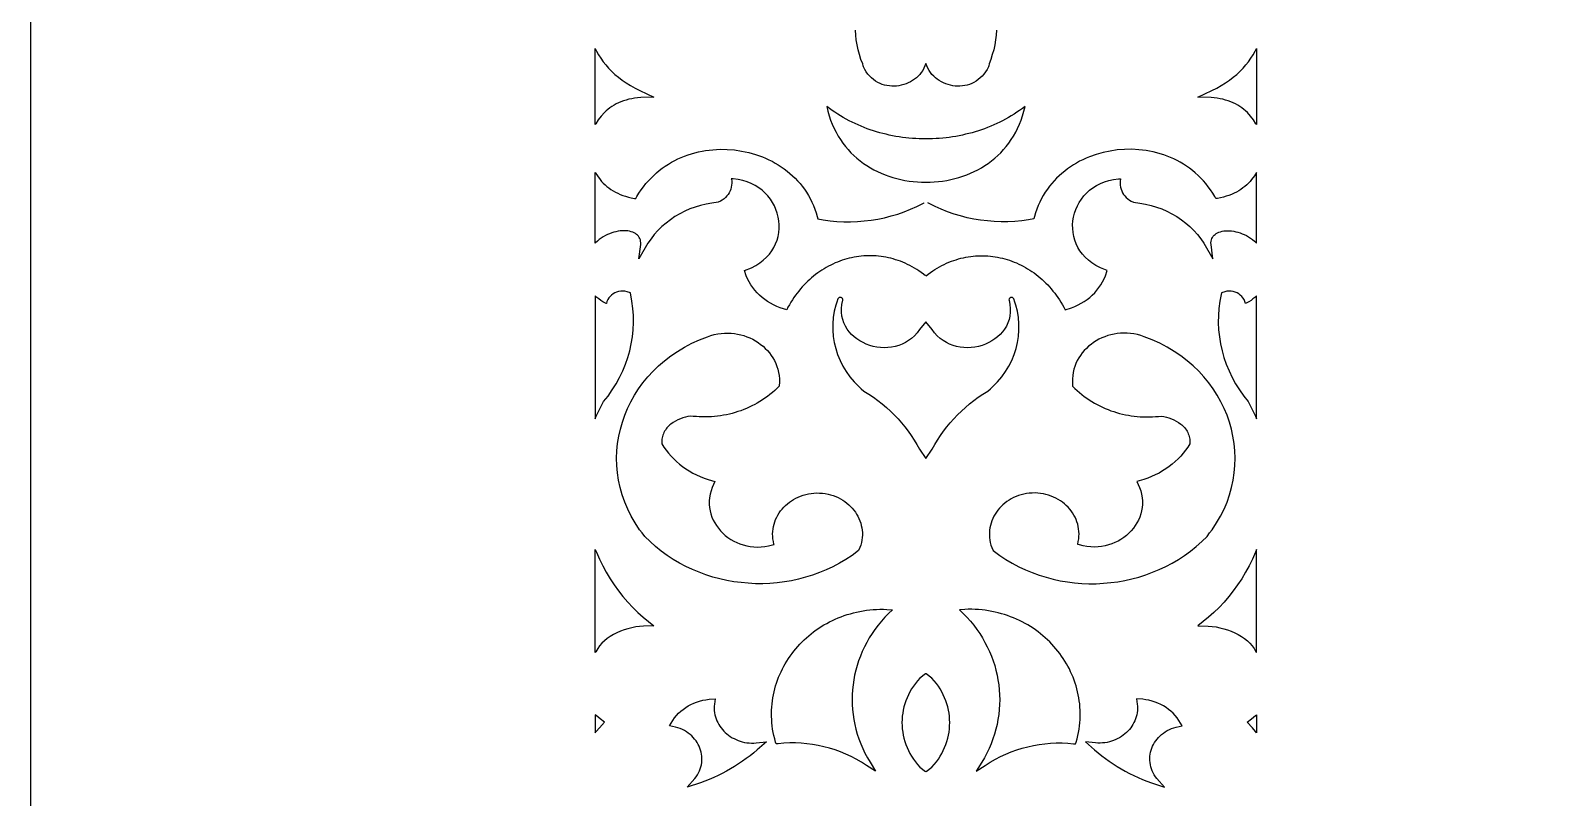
# Model space of a CAD drawing. Extents: x -1917 to -261, y -485 to 605.
# Drawn here: x -1916.6 to -1727.9, y 322 to 417.2 of the extents above; entities that cross this region are included whole.
import ezdxf

# ---------------------------------------------------------------- set-up
doc = ezdxf.new("R2010")
doc.units = 0
doc.layers.add('LAYER_1', color=18, linetype='CONTINUOUS')

msp = doc.modelspace()

# ---------------------------------------------------------------- linework, layer by layer
at = {"layer": 'LAYER_1'}
for points in [[(-1916.61, -484.86), (-721.61, -484.86), (-721.61, 605.14), (-1916.61, 605.14)], [(-1846.6, 414.94), (-1846.43, 414.61), (-1846.18, 414.17), (-1845.91, 413.73), (-1845.61, 413.31), (-1845.29, 412.9), (-1844.94, 412.5), (-1844.56, 412.11), (-1844.16, 411.74), (-1843.72, 411.37), (-1843.26, 411.02), (-1842.76, 410.68), (-1842.23, 410.35), (-1841.67, 410.03), (-1841.07, 409.72), (-1839.32, 408.91), (-1840.96, 408.85), (-1841.35, 408.82), (-1841.72, 408.78), (-1842.08, 408.72), (-1842.43, 408.64), (-1842.77, 408.55), (-1843.09, 408.45), (-1843.41, 408.33), (-1843.71, 408.21), (-1844, 408.07), (-1844.27, 407.91), (-1844.54, 407.75), (-1844.79, 407.58), (-1845.03, 407.39), (-1845.26, 407.2), (-1845.47, 407), (-1845.88, 406.57), (-1846.23, 406.11), (-1846.53, 405.62), (-1846.6, 405.5)], [(-1764.64, 414.94), (-1764.64, 405.5), (-1764.7, 405.62), (-1765.01, 406.11), (-1765.36, 406.57), (-1765.76, 407), (-1765.98, 407.2), (-1766.21, 407.39), (-1766.45, 407.58), (-1766.7, 407.75), (-1766.96, 407.91), (-1767.24, 408.07), (-1767.53, 408.21), (-1767.83, 408.33), (-1768.14, 408.45), (-1768.47, 408.55), (-1768.8, 408.64), (-1769.15, 408.72), (-1769.51, 408.78), (-1769.89, 408.82), (-1770.27, 408.85), (-1771.92, 408.91), (-1770.16, 409.72), (-1769.57, 410.03), (-1769, 410.35), (-1768.48, 410.68), (-1767.98, 411.02), (-1767.51, 411.37), (-1767.08, 411.74), (-1766.68, 412.11), (-1766.3, 412.5), (-1765.95, 412.9), (-1765.63, 413.31), (-1765.33, 413.73), (-1765.05, 414.17), (-1764.8, 414.61)], [(-1805.62, 403.73), (-1806.04, 403.74), (-1806.46, 403.75), (-1806.88, 403.77), (-1807.29, 403.8), (-1807.71, 403.83), (-1808.12, 403.87), (-1808.53, 403.92), (-1808.94, 403.98), (-1809.34, 404.05), (-1809.75, 404.12), (-1810.15, 404.21), (-1810.55, 404.3), (-1810.95, 404.39), (-1811.34, 404.5), (-1811.73, 404.61), (-1812.12, 404.74), (-1812.51, 404.86), (-1812.89, 405), (-1813.27, 405.15), (-1813.65, 405.3), (-1814.03, 405.46), (-1814.4, 405.63), (-1814.77, 405.81), (-1815.13, 405.99), (-1815.49, 406.18), (-1815.85, 406.38), (-1816.2, 406.59), (-1816.55, 406.8), (-1816.9, 407.03), (-1817.24, 407.26), (-1817.58, 407.5), (-1817.91, 407.74), (-1817.77, 407.17), (-1817.61, 406.61), (-1817.43, 406.07), (-1817.22, 405.54), (-1817, 405.04), (-1816.75, 404.55), (-1816.49, 404.09), (-1816.21, 403.64), (-1815.91, 403.21), (-1815.59, 402.79), (-1815.25, 402.4), (-1814.9, 402.02), (-1814.54, 401.67), (-1814.16, 401.33), (-1813.76, 401.01), (-1813.35, 400.7), (-1812.93, 400.42), (-1812.5, 400.15), (-1812.06, 399.91), (-1811.61, 399.68), (-1811.14, 399.47), (-1810.67, 399.27), (-1810.19, 399.1), (-1809.71, 398.94), (-1809.21, 398.81), (-1808.71, 398.69), (-1808.21, 398.59), (-1807.69, 398.5), (-1807.18, 398.44), (-1806.66, 398.39), (-1806.14, 398.37), (-1805.62, 398.36), (-1805.1, 398.37), (-1804.57, 398.39), (-1804.06, 398.44), (-1803.54, 398.5), (-1803.03, 398.59), (-1802.52, 398.69), (-1802.02, 398.81), (-1801.53, 398.94), (-1801.04, 399.1), (-1800.56, 399.27), (-1800.09, 399.47), (-1799.63, 399.68), (-1799.18, 399.91), (-1798.73, 400.15), (-1798.3, 400.42), (-1797.88, 400.7), (-1797.47, 401.01), (-1797.08, 401.33), (-1796.7, 401.67), (-1796.33, 402.02), (-1795.98, 402.4), (-1795.65, 402.79), (-1795.33, 403.21), (-1795.03, 403.64), (-1794.75, 404.09), (-1794.48, 404.55), (-1794.24, 405.04), (-1794.01, 405.54), (-1793.81, 406.07), (-1793.62, 406.61), (-1793.46, 407.17), (-1793.33, 407.74), (-1793.66, 407.5), (-1794, 407.26), (-1794.34, 407.03), (-1794.68, 406.8), (-1795.03, 406.59), (-1795.39, 406.38), (-1795.74, 406.18), (-1796.11, 405.99), (-1796.47, 405.81), (-1796.84, 405.63), (-1797.21, 405.46), (-1797.58, 405.3), (-1797.96, 405.15), (-1798.34, 405), (-1798.73, 404.86), (-1799.11, 404.74), (-1799.5, 404.61), (-1799.89, 404.5), (-1800.29, 404.39), (-1800.69, 404.3), (-1801.09, 404.21), (-1801.49, 404.12), (-1801.89, 404.05), (-1802.3, 403.98), (-1802.71, 403.92), (-1803.12, 403.87), (-1803.53, 403.83), (-1803.95, 403.8), (-1804.36, 403.77), (-1804.78, 403.75), (-1805.2, 403.74)], [(-1846.6, 384.25), (-1846.6, 369.02), (-1846.47, 369.33), (-1846.04, 370.25), (-1845.56, 371.14), (-1845.01, 371.84), (-1844.49, 372.59), (-1844.01, 373.36), (-1843.58, 374.14), (-1843.19, 374.95), (-1842.86, 375.77), (-1842.57, 376.61), (-1842.33, 377.46), (-1842.14, 378.31), (-1842, 379.18), (-1841.91, 380.06), (-1841.87, 380.94), (-1841.88, 381.82), (-1841.94, 382.7), (-1842.06, 383.59), (-1842.25, 384.62), (-1842.66, 384.77), (-1842.93, 384.83), (-1843.19, 384.85), (-1843.45, 384.84), (-1843.71, 384.8), (-1843.95, 384.73), (-1844.18, 384.63), (-1844.4, 384.51), (-1844.6, 384.36), (-1844.77, 384.19), (-1844.93, 384), (-1845.06, 383.8), (-1845.15, 383.57), (-1845.22, 383.33), (-1845.23, 383.3), (-1845.4, 383.38), (-1845.67, 383.53), (-1845.92, 383.7), (-1846.17, 383.88), (-1846.39, 384.07)], [(-1805.62, 381.05), (-1806.39, 380.11), (-1806.7, 379.69), (-1807.03, 379.32), (-1807.38, 378.99), (-1807.76, 378.71), (-1808.15, 378.46), (-1808.56, 378.26), (-1808.99, 378.1), (-1809.43, 377.98), (-1809.88, 377.89), (-1810.33, 377.84), (-1810.78, 377.83), (-1811.24, 377.85), (-1811.69, 377.91), (-1812.14, 378), (-1812.58, 378.12), (-1813, 378.28), (-1813.41, 378.46), (-1813.8, 378.68), (-1814.17, 378.92), (-1814.52, 379.19), (-1814.84, 379.49), (-1815.12, 379.81), (-1815.38, 380.15), (-1815.6, 380.52), (-1815.78, 380.92), (-1815.93, 381.33), (-1816.02, 381.76), (-1816.08, 382.22), (-1816.08, 382.7), (-1816.03, 383.2), (-1815.92, 383.73), (-1815.92, 383.79), (-1815.92, 383.85), (-1815.94, 383.91), (-1815.97, 383.95), (-1816, 383.99), (-1816.05, 384.03), (-1816.1, 384.05), (-1816.15, 384.07), (-1816.2, 384.08), (-1816.26, 384.08), (-1816.31, 384.07), (-1816.37, 384.05), (-1816.41, 384.03), (-1816.46, 383.99), (-1816.49, 383.94), (-1816.52, 383.88), (-1816.66, 383.5), (-1816.78, 383.12), (-1816.97, 382.35), (-1817.09, 381.57), (-1817.16, 380.79), (-1817.16, 380.01), (-1817.1, 379.24), (-1816.97, 378.47), (-1816.79, 377.72), (-1816.56, 376.98), (-1816.26, 376.26), (-1815.9, 375.55), (-1815.49, 374.88), (-1815.03, 374.22), (-1814.51, 373.6), (-1813.94, 373.01), (-1813.63, 372.73), (-1813.3, 372.44), (-1812.69, 372.06), (-1812.12, 371.68), (-1811.56, 371.28), (-1811.03, 370.86), (-1810.51, 370.43), (-1810.01, 369.97), (-1809.54, 369.51), (-1809.07, 369.02), (-1808.63, 368.52), (-1808.21, 368.01), (-1807.81, 367.48), (-1807.43, 366.94), (-1807.07, 366.38), (-1806.73, 365.81), (-1806.42, 365.23), (-1805.62, 364.07), (-1804.82, 365.23), (-1804.5, 365.81), (-1804.16, 366.38), (-1803.81, 366.94), (-1803.43, 367.48), (-1803.02, 368.01), (-1802.6, 368.52), (-1802.16, 369.02), (-1801.7, 369.51), (-1801.22, 369.97), (-1800.72, 370.43), (-1800.21, 370.86), (-1799.67, 371.28), (-1799.12, 371.68), (-1798.55, 372.06), (-1797.94, 372.44), (-1797.61, 372.73), (-1797.3, 373.01), (-1796.73, 373.6), (-1796.21, 374.22), (-1795.74, 374.88), (-1795.33, 375.55), (-1794.98, 376.26), (-1794.68, 376.98), (-1794.44, 377.72), (-1794.26, 378.47), (-1794.14, 379.24), (-1794.08, 380.01), (-1794.08, 380.79), (-1794.14, 381.57), (-1794.27, 382.35), (-1794.46, 383.12), (-1794.58, 383.5), (-1794.71, 383.88), (-1794.74, 383.94), (-1794.78, 383.99), (-1794.82, 384.03), (-1794.87, 384.05), (-1794.92, 384.07), (-1794.98, 384.08), (-1795.03, 384.08), (-1795.09, 384.07), (-1795.14, 384.05), (-1795.19, 384.03), (-1795.23, 383.99), (-1795.27, 383.95), (-1795.3, 383.91), (-1795.31, 383.85), (-1795.32, 383.79), (-1795.31, 383.73), (-1795.21, 383.2), (-1795.16, 382.7), (-1795.16, 382.22), (-1795.21, 381.76), (-1795.31, 381.33), (-1795.45, 380.92), (-1795.64, 380.52), (-1795.86, 380.15), (-1796.11, 379.81), (-1796.4, 379.49), (-1796.72, 379.19), (-1797.06, 378.92), (-1797.43, 378.68), (-1797.83, 378.46), (-1798.23, 378.28), (-1798.66, 378.12), (-1799.1, 378), (-1799.54, 377.91), (-1800, 377.85), (-1800.45, 377.83), (-1800.91, 377.84), (-1801.36, 377.89), (-1801.81, 377.98), (-1802.25, 378.1), (-1802.67, 378.26), (-1803.08, 378.46), (-1803.48, 378.71), (-1803.86, 378.99), (-1804.21, 379.32), (-1804.54, 379.69), (-1804.84, 380.11)], [(-1764.64, 384.25), (-1764.84, 384.07), (-1765.07, 383.88), (-1765.31, 383.7), (-1765.57, 383.53), (-1765.84, 383.38), (-1766.01, 383.3), (-1766.01, 383.33), (-1766.08, 383.57), (-1766.18, 383.8), (-1766.31, 384), (-1766.46, 384.19), (-1766.64, 384.36), (-1766.84, 384.51), (-1767.05, 384.63), (-1767.29, 384.73), (-1767.53, 384.8), (-1767.78, 384.84), (-1768.04, 384.85), (-1768.31, 384.83), (-1768.57, 384.77), (-1768.98, 384.62), (-1769.18, 383.59), (-1769.3, 382.7), (-1769.36, 381.82), (-1769.37, 380.94), (-1769.33, 380.06), (-1769.24, 379.18), (-1769.1, 378.31), (-1768.91, 377.46), (-1768.67, 376.61), (-1768.38, 375.77), (-1768.04, 374.95), (-1767.66, 374.14), (-1767.23, 373.36), (-1766.75, 372.59), (-1766.22, 371.84), (-1765.67, 371.14), (-1765.2, 370.25), (-1764.77, 369.33), (-1764.64, 369.02)], [(-1838.34, 365.89), (-1838.09, 365.5), (-1837.81, 365.11), (-1837.52, 364.74), (-1837.21, 364.39), (-1836.87, 364.04), (-1836.52, 363.71), (-1836.16, 363.39), (-1835.77, 363.09), (-1835.37, 362.81), (-1834.95, 362.54), (-1834.51, 362.29), (-1834.06, 362.06), (-1833.59, 361.85), (-1833.11, 361.66), (-1832.62, 361.49), (-1831.77, 361.25), (-1832.1, 360.5), (-1832.25, 360.08), (-1832.36, 359.65), (-1832.43, 359.23), (-1832.47, 358.82), (-1832.47, 358.4), (-1832.43, 358), (-1832.36, 357.6), (-1832.26, 357.21), (-1832.13, 356.83), (-1831.98, 356.46), (-1831.79, 356.11), (-1831.57, 355.76), (-1831.33, 355.44), (-1831.07, 355.12), (-1830.78, 354.83), (-1830.48, 354.55), (-1830.15, 354.3), (-1829.8, 354.06), (-1829.44, 353.85), (-1829.05, 353.66), (-1828.66, 353.5), (-1828.25, 353.36), (-1827.83, 353.25), (-1827.4, 353.18), (-1826.96, 353.13), (-1826.51, 353.11), (-1826.05, 353.12), (-1825.58, 353.17), (-1825.12, 353.25), (-1824.64, 353.37), (-1824.44, 353.44), (-1824.45, 353.48), (-1824.52, 353.8), (-1824.57, 354.12), (-1824.6, 354.43), (-1824.61, 354.74), (-1824.59, 355.05), (-1824.56, 355.36), (-1824.51, 355.66), (-1824.44, 355.95), (-1824.34, 356.24), (-1824.24, 356.53), (-1824.11, 356.8), (-1823.97, 357.07), (-1823.81, 357.33), (-1823.63, 357.58), (-1823.44, 357.82), (-1823.24, 358.05), (-1823.02, 358.27), (-1822.79, 358.48), (-1822.54, 358.67), (-1822.28, 358.85), (-1822.02, 359.02), (-1821.73, 359.17), (-1821.44, 359.31), (-1821.14, 359.43), (-1820.83, 359.54), (-1820.51, 359.63), (-1820.18, 359.7), (-1819.85, 359.76), (-1819.5, 359.79), (-1819.15, 359.81), (-1818.8, 359.8), (-1818.44, 359.78), (-1818.09, 359.73), (-1817.75, 359.67), (-1817.42, 359.59), (-1817.1, 359.49), (-1816.79, 359.37), (-1816.49, 359.24), (-1816.21, 359.09), (-1815.93, 358.93), (-1815.67, 358.75), (-1815.41, 358.56), (-1815.18, 358.36), (-1814.95, 358.14), (-1814.74, 357.92), (-1814.54, 357.68), (-1814.36, 357.44), (-1814.2, 357.18), (-1814.05, 356.92), (-1813.92, 356.65), (-1813.8, 356.37), (-1813.7, 356.08), (-1813.62, 355.79), (-1813.56, 355.49), (-1813.52, 355.19), (-1813.49, 354.89), (-1813.49, 354.58), (-1813.51, 354.27), (-1813.55, 353.96), (-1813.61, 353.65), (-1813.69, 353.34), (-1813.79, 353.03), (-1813.95, 352.66), (-1814.76, 352.06), (-1815.54, 351.56), (-1816.33, 351.09), (-1817.14, 350.66), (-1817.96, 350.28), (-1818.8, 349.93), (-1819.66, 349.62), (-1820.52, 349.35), (-1821.39, 349.12), (-1822.27, 348.93), (-1823.16, 348.78), (-1824.05, 348.67), (-1824.94, 348.6), (-1825.84, 348.56), (-1826.74, 348.56), (-1827.63, 348.61), (-1828.52, 348.69), (-1829.41, 348.81), (-1830.29, 348.96), (-1831.16, 349.16), (-1832.03, 349.39), (-1832.88, 349.66), (-1833.72, 349.97), (-1834.55, 350.31), (-1835.36, 350.7), (-1836.15, 351.12), (-1836.93, 351.57), (-1837.68, 352.07), (-1838.41, 352.6), (-1839.12, 353.17), (-1839.8, 353.78), (-1840.47, 354.43), (-1840.8, 354.85), (-1841.1, 355.26), (-1841.65, 356.09), (-1842.15, 356.94), (-1842.58, 357.81), (-1842.95, 358.69), (-1843.26, 359.59), (-1843.52, 360.49), (-1843.71, 361.39), (-1843.85, 362.31), (-1843.93, 363.22), (-1843.95, 364.13), (-1843.92, 365.04), (-1843.83, 365.94), (-1843.69, 366.84), (-1843.49, 367.73), (-1843.24, 368.6), (-1842.94, 369.46), (-1842.59, 370.31), (-1842.19, 371.13), (-1841.74, 371.94), (-1841.24, 372.72), (-1840.69, 373.48), (-1840.09, 374.21), (-1839.44, 374.91), (-1838.75, 375.58), (-1838.02, 376.22), (-1837.23, 376.82), (-1836.41, 377.38), (-1835.54, 377.9), (-1834.62, 378.38), (-1833.67, 378.81), (-1832.68, 379.19), (-1832.26, 379.34), (-1831.84, 379.45), (-1831.42, 379.54), (-1831, 379.6), (-1830.58, 379.63), (-1830.17, 379.64), (-1829.76, 379.63), (-1829.35, 379.59), (-1828.95, 379.52), (-1828.56, 379.44), (-1828.17, 379.33), (-1827.8, 379.2), (-1827.43, 379.05), (-1827.08, 378.88), (-1826.74, 378.69), (-1826.41, 378.48), (-1826.1, 378.25), (-1825.8, 378.01), (-1825.52, 377.75), (-1825.25, 377.48), (-1825.01, 377.18), (-1824.78, 376.88), (-1824.57, 376.56), (-1824.39, 376.23), (-1824.22, 375.88), (-1824.08, 375.52), (-1823.97, 375.15), (-1823.88, 374.77), (-1823.82, 374.39), (-1823.78, 373.99), (-1823.78, 373.58), (-1823.81, 373.05), (-1824.08, 372.78), (-1824.36, 372.52), (-1824.65, 372.27), (-1824.95, 372.03), (-1825.25, 371.8), (-1825.56, 371.58), (-1825.87, 371.36), (-1826.19, 371.16), (-1826.51, 370.97), (-1826.84, 370.79), (-1827.18, 370.61), (-1827.51, 370.45), (-1827.86, 370.3), (-1828.2, 370.16), (-1828.55, 370.02), (-1828.91, 369.9), (-1829.26, 369.79), (-1829.62, 369.69), (-1829.98, 369.6), (-1830.35, 369.52), (-1830.72, 369.45), (-1831.08, 369.38), (-1831.46, 369.33), (-1831.83, 369.3), (-1832.2, 369.27), (-1832.57, 369.25), (-1832.95, 369.24), (-1833.32, 369.24), (-1833.7, 369.25), (-1834.07, 369.28), (-1834.45, 369.31), (-1834.82, 369.36), (-1835.12, 369.3), (-1835.42, 369.23), (-1835.73, 369.14), (-1836.04, 369.02), (-1836.35, 368.89), (-1836.66, 368.73), (-1836.95, 368.56), (-1837.22, 368.35), (-1837.35, 368.25), (-1837.48, 368.13), (-1837.59, 368.01), (-1837.71, 367.88), (-1837.81, 367.75), (-1837.91, 367.61), (-1838, 367.47), (-1838.08, 367.32), (-1838.15, 367.16), (-1838.21, 367), (-1838.26, 366.83), (-1838.3, 366.66), (-1838.33, 366.47), (-1838.34, 366.29), (-1838.35, 366.09)], [(-1772.9, 365.89), (-1773.15, 365.5), (-1773.42, 365.11), (-1773.72, 364.74), (-1774.03, 364.39), (-1774.36, 364.04), (-1774.71, 363.71), (-1775.08, 363.39), (-1775.47, 363.09), (-1775.87, 362.81), (-1776.29, 362.54), (-1776.72, 362.29), (-1777.18, 362.06), (-1777.64, 361.85), (-1778.12, 361.66), (-1778.62, 361.49), (-1779.47, 361.25), (-1779.14, 360.5), (-1778.99, 360.08), (-1778.88, 359.65), (-1778.8, 359.23), (-1778.77, 358.82), (-1778.77, 358.4), (-1778.8, 358), (-1778.87, 357.6), (-1778.97, 357.21), (-1779.1, 356.83), (-1779.26, 356.46), (-1779.45, 356.11), (-1779.66, 355.76), (-1779.9, 355.44), (-1780.17, 355.12), (-1780.45, 354.83), (-1780.76, 354.55), (-1781.09, 354.3), (-1781.44, 354.06), (-1781.8, 353.85), (-1782.18, 353.66), (-1782.58, 353.5), (-1782.99, 353.36), (-1783.41, 353.25), (-1783.84, 353.18), (-1784.28, 353.13), (-1784.73, 353.11), (-1785.19, 353.12), (-1785.65, 353.17), (-1786.12, 353.25), (-1786.59, 353.37), (-1786.8, 353.44), (-1786.79, 353.48), (-1786.72, 353.8), (-1786.67, 354.12), (-1786.64, 354.43), (-1786.63, 354.74), (-1786.64, 355.05), (-1786.68, 355.36), (-1786.73, 355.66), (-1786.8, 355.95), (-1786.89, 356.24), (-1787, 356.53), (-1787.13, 356.8), (-1787.27, 357.07), (-1787.43, 357.33), (-1787.6, 357.58), (-1787.79, 357.82), (-1788, 358.05), (-1788.22, 358.27), (-1788.45, 358.48), (-1788.69, 358.67), (-1788.95, 358.85), (-1789.22, 359.02), (-1789.5, 359.17), (-1789.79, 359.31), (-1790.09, 359.43), (-1790.41, 359.54), (-1790.73, 359.63), (-1791.05, 359.7), (-1791.39, 359.76), (-1791.73, 359.79), (-1792.08, 359.81), (-1792.44, 359.8), (-1792.8, 359.78), (-1793.14, 359.73), (-1793.48, 359.67), (-1793.81, 359.59), (-1794.13, 359.49), (-1794.44, 359.37), (-1794.74, 359.24), (-1795.03, 359.09), (-1795.31, 358.93), (-1795.57, 358.75), (-1795.82, 358.56), (-1796.06, 358.36), (-1796.29, 358.14), (-1796.5, 357.92), (-1796.69, 357.68), (-1796.87, 357.44), (-1797.04, 357.18), (-1797.19, 356.92), (-1797.32, 356.65), (-1797.44, 356.37), (-1797.53, 356.08), (-1797.61, 355.79), (-1797.68, 355.49), (-1797.72, 355.19), (-1797.74, 354.89), (-1797.74, 354.58), (-1797.73, 354.27), (-1797.69, 353.96), (-1797.63, 353.65), (-1797.55, 353.34), (-1797.44, 353.03), (-1797.29, 352.66), (-1796.47, 352.06), (-1795.7, 351.56), (-1794.91, 351.09), (-1794.1, 350.66), (-1793.27, 350.28), (-1792.43, 349.93), (-1791.58, 349.62), (-1790.72, 349.35), (-1789.84, 349.12), (-1788.96, 348.93), (-1788.08, 348.78), (-1787.19, 348.67), (-1786.29, 348.6), (-1785.4, 348.56), (-1784.5, 348.56), (-1783.6, 348.61), (-1782.71, 348.69), (-1781.83, 348.81), (-1780.94, 348.96), (-1780.07, 349.16), (-1779.21, 349.39), (-1778.35, 349.66), (-1777.51, 349.97), (-1776.69, 350.31), (-1775.88, 350.7), (-1775.08, 351.12), (-1774.31, 351.57), (-1773.56, 352.07), (-1772.82, 352.6), (-1772.12, 353.17), (-1771.43, 353.78), (-1770.77, 354.43), (-1770.44, 354.85), (-1770.14, 355.26), (-1769.58, 356.09), (-1769.09, 356.94), (-1768.66, 357.81), (-1768.29, 358.69), (-1767.97, 359.59), (-1767.72, 360.49), (-1767.53, 361.39), (-1767.39, 362.31), (-1767.31, 363.22), (-1767.29, 364.13), (-1767.32, 365.04), (-1767.41, 365.94), (-1767.55, 366.84), (-1767.74, 367.73), (-1767.99, 368.6), (-1768.29, 369.46), (-1768.64, 370.31), (-1769.04, 371.13), (-1769.5, 371.94), (-1770, 372.72), (-1770.55, 373.48), (-1771.15, 374.21), (-1771.79, 374.91), (-1772.48, 375.58), (-1773.22, 376.22), (-1774, 376.82), (-1774.83, 377.38), (-1775.7, 377.9), (-1776.61, 378.38), (-1777.57, 378.81), (-1778.56, 379.19), (-1778.98, 379.34), (-1779.4, 379.45), (-1779.82, 379.54), (-1780.24, 379.6), (-1780.65, 379.63), (-1781.07, 379.64), (-1781.48, 379.63), (-1781.89, 379.59), (-1782.29, 379.52), (-1782.68, 379.44), (-1783.06, 379.33), (-1783.44, 379.2), (-1783.8, 379.05), (-1784.16, 378.88), (-1784.5, 378.69), (-1784.82, 378.48), (-1785.14, 378.25), (-1785.44, 378.01), (-1785.72, 377.75), (-1785.98, 377.48), (-1786.23, 377.18), (-1786.46, 376.88), (-1786.67, 376.56), (-1786.85, 376.23), (-1787.01, 375.88), (-1787.15, 375.52), (-1787.27, 375.15), (-1787.36, 374.77), (-1787.42, 374.39), (-1787.45, 373.99), (-1787.46, 373.58), (-1787.43, 373.05), (-1787.15, 372.78), (-1786.87, 372.52), (-1786.58, 372.27), (-1786.29, 372.03), (-1785.99, 371.8), (-1785.68, 371.58), (-1785.37, 371.36), (-1785.05, 371.16), (-1784.72, 370.97), (-1784.39, 370.79), (-1784.06, 370.61), (-1783.72, 370.45), (-1783.38, 370.3), (-1783.03, 370.16), (-1782.68, 370.02), (-1782.33, 369.9), (-1781.97, 369.79), (-1781.61, 369.69), (-1781.25, 369.6), (-1780.89, 369.52), (-1780.52, 369.45), (-1780.15, 369.38), (-1779.78, 369.33), (-1779.41, 369.3), (-1779.04, 369.27), (-1778.66, 369.25), (-1778.29, 369.24), (-1777.91, 369.24), (-1777.54, 369.25), (-1777.16, 369.28), (-1776.79, 369.31), (-1776.41, 369.36), (-1776.12, 369.3), (-1775.81, 369.23), (-1775.5, 369.14), (-1775.19, 369.02), (-1774.88, 368.89), (-1774.58, 368.73), (-1774.29, 368.56), (-1774.02, 368.35), (-1773.89, 368.25), (-1773.76, 368.13), (-1773.64, 368.01), (-1773.53, 367.88), (-1773.43, 367.75), (-1773.33, 367.61), (-1773.24, 367.47), (-1773.16, 367.32), (-1773.09, 367.16), (-1773.03, 367), (-1772.98, 366.83), (-1772.94, 366.66), (-1772.91, 366.47), (-1772.89, 366.29), (-1772.89, 366.09)], [(-1846.6, 352.8), (-1846.46, 352.47), (-1846.09, 351.62), (-1845.68, 350.78), (-1845.24, 349.97), (-1844.76, 349.18), (-1844.26, 348.41), (-1843.73, 347.67), (-1843.17, 346.96), (-1842.58, 346.27), (-1841.96, 345.62), (-1841.32, 344.99), (-1840.65, 344.4), (-1839.34, 343.34), (-1840.63, 343.3), (-1841.11, 343.26), (-1841.59, 343.19), (-1842.07, 343.1), (-1842.55, 342.98), (-1843.02, 342.84), (-1843.48, 342.67), (-1843.92, 342.47), (-1844.35, 342.26), (-1844.75, 342.02), (-1845.12, 341.76), (-1845.47, 341.48), (-1845.78, 341.17), (-1846.06, 340.85), (-1846.3, 340.51), (-1846.53, 340.11), (-1846.6, 340.03)], [(-1764.64, 352.8), (-1764.77, 352.47), (-1765.15, 351.62), (-1765.56, 350.78), (-1766, 349.97), (-1766.47, 349.18), (-1766.98, 348.41), (-1767.51, 347.67), (-1768.07, 346.96), (-1768.66, 346.27), (-1769.28, 345.62), (-1769.92, 344.99), (-1770.58, 344.4), (-1771.9, 343.34), (-1770.61, 343.3), (-1770.13, 343.26), (-1769.65, 343.19), (-1769.17, 343.1), (-1768.69, 342.98), (-1768.22, 342.84), (-1767.76, 342.67), (-1767.31, 342.47), (-1766.89, 342.26), (-1766.49, 342.02), (-1766.11, 341.76), (-1765.77, 341.48), (-1765.45, 341.17), (-1765.17, 340.85), (-1764.93, 340.51), (-1764.71, 340.11), (-1764.64, 340.03)], [(-1810.45, 345.36), (-1809.76, 345.33), (-1810.24, 344.86), (-1810.7, 344.39), (-1811.13, 343.9), (-1811.54, 343.4), (-1811.93, 342.89), (-1812.29, 342.37), (-1812.63, 341.83), (-1812.94, 341.28), (-1813.23, 340.73), (-1813.5, 340.16), (-1813.74, 339.59), (-1813.95, 339), (-1814.14, 338.42), (-1814.31, 337.82), (-1814.45, 337.22), (-1814.56, 336.62), (-1814.65, 336.01), (-1814.71, 335.4), (-1814.75, 334.79), (-1814.76, 334.17), (-1814.75, 333.56), (-1814.71, 332.95), (-1814.64, 332.33), (-1814.55, 331.72), (-1814.43, 331.11), (-1814.29, 330.51), (-1814.12, 329.9), (-1813.92, 329.31), (-1813.7, 328.71), (-1813.45, 328.13), (-1813.17, 327.55), (-1812.87, 326.98), (-1812.54, 326.42), (-1811.85, 325.3), (-1812.98, 326.02), (-1813.6, 326.42), (-1814.24, 326.79), (-1814.88, 327.12), (-1815.54, 327.43), (-1816.2, 327.7), (-1816.88, 327.95), (-1817.57, 328.16), (-1818.26, 328.34), (-1818.96, 328.49), (-1819.66, 328.61), (-1820.37, 328.71), (-1821.08, 328.77), (-1821.79, 328.8), (-1822.5, 328.8), (-1823.21, 328.76), (-1823.93, 328.7), (-1824.19, 328.68), (-1824.26, 328.92), (-1824.36, 329.32), (-1824.46, 329.72), (-1824.54, 330.12), (-1824.61, 330.51), (-1824.66, 330.91), (-1824.7, 331.31), (-1824.73, 331.7), (-1824.74, 332.09), (-1824.75, 332.48), (-1824.74, 332.87), (-1824.72, 333.26), (-1824.68, 333.64), (-1824.64, 334.02), (-1824.58, 334.4), (-1824.51, 334.77), (-1824.43, 335.15), (-1824.34, 335.51), (-1824.24, 335.88), (-1824.12, 336.24), (-1824, 336.6), (-1823.87, 336.95), (-1823.72, 337.3), (-1823.57, 337.64), (-1823.4, 337.98), (-1823.23, 338.31), (-1823.04, 338.64), (-1822.85, 338.96), (-1822.64, 339.28), (-1822.43, 339.59), (-1822.21, 339.9), (-1821.98, 340.2), (-1821.74, 340.49), (-1821.49, 340.78), (-1821.24, 341.06), (-1820.97, 341.33), (-1820.7, 341.6), (-1820.42, 341.86), (-1820.13, 342.11), (-1819.83, 342.35), (-1819.53, 342.59), (-1819.22, 342.82), (-1818.9, 343.04), (-1818.58, 343.25), (-1818.25, 343.45), (-1817.91, 343.64), (-1817.56, 343.83), (-1817.21, 344), (-1816.86, 344.17), (-1816.49, 344.32), (-1816.12, 344.47), (-1815.75, 344.6), (-1815.37, 344.73), (-1814.98, 344.84), (-1814.59, 344.95), (-1814.2, 345.04), (-1813.8, 345.12), (-1813.4, 345.2), (-1812.99, 345.26), (-1812.57, 345.3), (-1812.16, 345.34), (-1811.73, 345.36), (-1811.31, 345.38), (-1810.88, 345.38)], [(-1800.79, 345.36), (-1801.47, 345.33), (-1801, 344.86), (-1800.54, 344.39), (-1800.1, 343.9), (-1799.69, 343.4), (-1799.31, 342.89), (-1798.94, 342.37), (-1798.6, 341.83), (-1798.29, 341.28), (-1798, 340.73), (-1797.74, 340.16), (-1797.5, 339.59), (-1797.28, 339), (-1797.09, 338.42), (-1796.93, 337.82), (-1796.79, 337.22), (-1796.68, 336.62), (-1796.59, 336.01), (-1796.52, 335.4), (-1796.49, 334.79), (-1796.47, 334.17), (-1796.49, 333.56), (-1796.53, 332.95), (-1796.59, 332.33), (-1796.68, 331.72), (-1796.8, 331.11), (-1796.95, 330.51), (-1797.12, 329.9), (-1797.31, 329.31), (-1797.54, 328.71), (-1797.79, 328.13), (-1798.06, 327.55), (-1798.37, 326.98), (-1798.7, 326.42), (-1799.39, 325.3), (-1798.26, 326.02), (-1797.63, 326.42), (-1797, 326.79), (-1796.36, 327.12), (-1795.7, 327.43), (-1795.03, 327.7), (-1794.36, 327.95), (-1793.67, 328.16), (-1792.98, 328.34), (-1792.28, 328.49), (-1791.58, 328.61), (-1790.87, 328.71), (-1790.16, 328.77), (-1789.45, 328.8), (-1788.74, 328.8), (-1788.02, 328.76), (-1787.31, 328.7), (-1787.05, 328.68), (-1786.98, 328.92), (-1786.87, 329.32), (-1786.78, 329.72), (-1786.7, 330.12), (-1786.63, 330.51), (-1786.58, 330.91), (-1786.54, 331.31), (-1786.51, 331.7), (-1786.49, 332.09), (-1786.49, 332.48), (-1786.5, 332.87), (-1786.52, 333.26), (-1786.55, 333.64), (-1786.6, 334.02), (-1786.66, 334.4), (-1786.73, 334.77), (-1786.81, 335.15), (-1786.9, 335.51), (-1787, 335.88), (-1787.11, 336.24), (-1787.24, 336.6), (-1787.37, 336.95), (-1787.51, 337.3), (-1787.67, 337.64), (-1787.83, 337.98), (-1788.01, 338.31), (-1788.19, 338.64), (-1788.39, 338.96), (-1788.59, 339.28), (-1788.8, 339.59), (-1789.03, 339.9), (-1789.26, 340.2), (-1789.5, 340.49), (-1789.74, 340.78), (-1790, 341.06), (-1790.26, 341.33), (-1790.54, 341.6), (-1790.82, 341.86), (-1791.11, 342.11), (-1791.4, 342.35), (-1791.71, 342.59), (-1792.02, 342.82), (-1792.33, 343.04), (-1792.66, 343.25), (-1792.99, 343.45), (-1793.33, 343.64), (-1793.67, 343.83), (-1794.02, 344), (-1794.38, 344.17), (-1794.74, 344.32), (-1795.11, 344.47), (-1795.49, 344.6), (-1795.87, 344.73), (-1796.25, 344.84), (-1796.64, 344.95), (-1797.04, 345.04), (-1797.44, 345.12), (-1797.84, 345.2), (-1798.25, 345.26), (-1798.66, 345.3), (-1799.08, 345.34), (-1799.5, 345.36), (-1799.93, 345.38), (-1800.36, 345.38)], [(-1805.62, 337.36), (-1805.65, 337.38), (-1806.37, 336.84), (-1806.65, 336.52), (-1806.92, 336.19), (-1807.16, 335.85), (-1807.39, 335.5), (-1807.59, 335.14), (-1807.78, 334.78), (-1807.95, 334.41), (-1808.09, 334.04), (-1808.22, 333.66), (-1808.33, 333.28), (-1808.42, 332.89), (-1808.49, 332.5), (-1808.54, 332.11), (-1808.57, 331.72), (-1808.58, 331.33), (-1808.57, 330.94), (-1808.54, 330.54), (-1808.49, 330.15), (-1808.42, 329.76), (-1808.33, 329.38), (-1808.22, 329), (-1808.09, 328.62), (-1807.95, 328.24), (-1807.78, 327.88), (-1807.59, 327.51), (-1807.39, 327.16), (-1807.16, 326.81), (-1806.92, 326.47), (-1806.65, 326.14), (-1806.37, 325.81), (-1805.65, 325.27), (-1805.62, 325.3), (-1805.59, 325.27), (-1804.87, 325.81), (-1804.58, 326.14), (-1804.32, 326.47), (-1804.07, 326.81), (-1803.85, 327.16), (-1803.64, 327.51), (-1803.46, 327.88), (-1803.29, 328.24), (-1803.14, 328.62), (-1803.01, 329), (-1802.91, 329.38), (-1802.82, 329.76), (-1802.75, 330.15), (-1802.7, 330.54), (-1802.67, 330.94), (-1802.66, 331.33), (-1802.67, 331.72), (-1802.7, 332.11), (-1802.75, 332.5), (-1802.82, 332.89), (-1802.91, 333.28), (-1803.01, 333.66), (-1803.14, 334.04), (-1803.29, 334.41), (-1803.46, 334.78), (-1803.64, 335.14), (-1803.85, 335.5), (-1804.07, 335.85), (-1804.32, 336.19), (-1804.58, 336.52), (-1804.87, 336.84), (-1805.59, 337.38)], [(-1835.19, 323.31), (-1834.26, 324.38), (-1834.08, 324.61), (-1833.93, 324.85), (-1833.79, 325.1), (-1833.67, 325.34), (-1833.58, 325.6), (-1833.5, 325.85), (-1833.44, 326.11), (-1833.4, 326.37), (-1833.38, 326.63), (-1833.38, 326.89), (-1833.39, 327.15), (-1833.43, 327.4), (-1833.47, 327.66), (-1833.54, 327.91), (-1833.62, 328.15), (-1833.72, 328.39), (-1833.84, 328.63), (-1833.97, 328.86), (-1834.11, 329.08), (-1834.28, 329.29), (-1834.45, 329.49), (-1834.64, 329.69), (-1834.85, 329.87), (-1835.07, 330.04), (-1835.3, 330.2), (-1835.55, 330.35), (-1835.8, 330.48), (-1836.08, 330.6), (-1836.36, 330.7), (-1836.66, 330.78), (-1837.39, 330.94), (-1836.98, 331.6), (-1836.77, 331.91), (-1836.53, 332.2), (-1836.27, 332.48), (-1835.99, 332.73), (-1835.7, 332.97), (-1835.39, 333.19), (-1835.07, 333.4), (-1834.74, 333.58), (-1834.39, 333.74), (-1834.03, 333.88), (-1833.66, 334), (-1833.28, 334.1), (-1832.89, 334.17), (-1832.5, 334.22), (-1831.72, 334.27), (-1831.82, 333.62), (-1831.85, 333.35), (-1831.85, 333.08), (-1831.84, 332.82), (-1831.81, 332.56), (-1831.76, 332.3), (-1831.7, 332.05), (-1831.62, 331.81), (-1831.52, 331.57), (-1831.41, 331.33), (-1831.29, 331.11), (-1831.15, 330.89), (-1831, 330.68), (-1830.84, 330.48), (-1830.67, 330.28), (-1830.48, 330.1), (-1830.28, 329.92), (-1830.08, 329.76), (-1829.86, 329.61), (-1829.63, 329.46), (-1829.39, 329.34), (-1829.15, 329.22), (-1828.89, 329.11), (-1828.63, 329.02), (-1828.37, 328.95), (-1828.09, 328.88), (-1827.81, 328.84), (-1827.53, 328.8), (-1827.24, 328.79), (-1826.95, 328.79), (-1826.65, 328.8), (-1825.39, 328.94), (-1826.52, 327.95), (-1826.96, 327.57), (-1827.41, 327.21), (-1827.88, 326.87), (-1828.35, 326.53), (-1828.83, 326.21), (-1829.33, 325.89), (-1829.83, 325.59), (-1830.34, 325.31), (-1830.86, 325.03), (-1831.38, 324.77), (-1831.92, 324.53), (-1832.46, 324.29), (-1833.01, 324.07), (-1833.56, 323.86)], [(-1776.05, 323.31), (-1776.98, 324.38), (-1777.15, 324.61), (-1777.31, 324.85), (-1777.45, 325.1), (-1777.56, 325.34), (-1777.66, 325.6), (-1777.74, 325.85), (-1777.79, 326.11), (-1777.83, 326.37), (-1777.85, 326.63), (-1777.86, 326.89), (-1777.84, 327.15), (-1777.81, 327.4), (-1777.76, 327.66), (-1777.7, 327.91), (-1777.61, 328.15), (-1777.51, 328.39), (-1777.4, 328.63), (-1777.27, 328.86), (-1777.12, 329.08), (-1776.96, 329.29), (-1776.78, 329.49), (-1776.59, 329.69), (-1776.39, 329.87), (-1776.17, 330.04), (-1775.94, 330.2), (-1775.69, 330.35), (-1775.43, 330.48), (-1775.16, 330.6), (-1774.87, 330.7), (-1774.58, 330.78), (-1773.85, 330.94), (-1774.25, 331.6), (-1774.47, 331.91), (-1774.71, 332.2), (-1774.97, 332.48), (-1775.24, 332.73), (-1775.53, 332.97), (-1775.84, 333.19), (-1776.16, 333.4), (-1776.5, 333.58), (-1776.85, 333.74), (-1777.21, 333.88), (-1777.58, 334), (-1777.96, 334.1), (-1778.34, 334.17), (-1778.74, 334.22), (-1779.51, 334.27), (-1779.41, 333.62), (-1779.39, 333.35), (-1779.39, 333.08), (-1779.4, 332.82), (-1779.43, 332.56), (-1779.48, 332.3), (-1779.54, 332.05), (-1779.62, 331.81), (-1779.71, 331.57), (-1779.82, 331.33), (-1779.95, 331.11), (-1780.08, 330.89), (-1780.23, 330.68), (-1780.39, 330.48), (-1780.57, 330.28), (-1780.76, 330.1), (-1780.95, 329.92), (-1781.16, 329.76), (-1781.38, 329.61), (-1781.61, 329.46), (-1781.84, 329.34), (-1782.09, 329.22), (-1782.34, 329.11), (-1782.6, 329.02), (-1782.87, 328.95), (-1783.14, 328.88), (-1783.42, 328.84), (-1783.71, 328.8), (-1784, 328.79), (-1784.29, 328.79), (-1784.59, 328.8), (-1785.84, 328.94), (-1784.72, 327.95), (-1784.28, 327.57), (-1783.82, 327.21), (-1783.36, 326.87), (-1782.88, 326.53), (-1782.4, 326.21), (-1781.91, 325.89), (-1781.41, 325.59), (-1780.9, 325.31), (-1780.38, 325.03), (-1779.85, 324.77), (-1779.32, 324.53), (-1778.78, 324.29), (-1778.23, 324.07), (-1777.67, 323.86)], [(-1846.6, 332.31), (-1846.6, 330.05), (-1846.48, 330.22), (-1846.09, 330.69), (-1845.44, 331.39), (-1845.99, 331.79), (-1846.25, 331.99), (-1846.49, 332.21)], [(-1764.64, 332.31), (-1764.64, 330.05), (-1764.76, 330.22), (-1765.14, 330.69), (-1765.8, 331.39), (-1765.25, 331.79), (-1764.99, 331.99), (-1764.75, 332.21)]]:
    msp.add_lwpolyline(points, close=True, dxfattribs=at)
for points in [[(-1796.88, 417.21), (-1796.91, 416.61), (-1796.98, 416), (-1797.08, 415.4), (-1797.21, 414.8), (-1797.38, 414.2), (-1797.57, 413.6), (-1797.79, 413.03), (-1797.83, 412.8), (-1797.87, 412.67), (-1798.04, 412.35), (-1798.23, 412.04), (-1798.43, 411.77), (-1798.65, 411.51), (-1798.89, 411.29), (-1799.13, 411.08), (-1799.39, 410.9), (-1799.66, 410.74), (-1799.93, 410.61), (-1800.21, 410.5), (-1800.5, 410.41), (-1800.8, 410.34), (-1801.09, 410.3), (-1801.39, 410.28), (-1801.69, 410.27), (-1801.99, 410.29), (-1802.29, 410.33), (-1802.58, 410.39), (-1802.87, 410.46), (-1803.15, 410.56), (-1803.43, 410.68), (-1803.7, 410.81), (-1803.95, 410.96), (-1804.2, 411.13), (-1804.43, 411.32), (-1804.65, 411.52), (-1804.86, 411.74), (-1805.05, 411.98), (-1805.22, 412.23), (-1805.37, 412.5), (-1805.51, 412.79), (-1805.62, 413.09), (-1805.73, 412.79), (-1805.86, 412.5), (-1806.01, 412.23), (-1806.19, 411.98), (-1806.38, 411.74), (-1806.58, 411.52), (-1806.8, 411.32), (-1807.04, 411.13), (-1807.28, 410.96), (-1807.54, 410.81), (-1807.81, 410.68), (-1808.08, 410.56), (-1808.37, 410.46), (-1808.66, 410.39), (-1808.95, 410.33), (-1809.25, 410.29), (-1809.55, 410.27), (-1809.85, 410.28), (-1810.14, 410.3), (-1810.44, 410.34), (-1810.73, 410.41), (-1811.02, 410.5), (-1811.3, 410.61), (-1811.58, 410.74), (-1811.85, 410.9), (-1812.1, 411.08), (-1812.35, 411.29), (-1812.58, 411.51), (-1812.8, 411.77), (-1813.01, 412.04), (-1813.19, 412.35), (-1813.36, 412.67), (-1813.4, 412.8), (-1813.45, 413.03), (-1813.67, 413.6), (-1813.86, 414.2), (-1814.02, 414.8), (-1814.15, 415.4), (-1814.25, 416), (-1814.32, 416.61), (-1814.36, 417.21)], [(-1805.65, 386.76), (-1805.65, 386.76), (-1805.92, 386.97), (-1806.19, 387.17), (-1806.47, 387.36), (-1806.75, 387.54), (-1807.03, 387.71), (-1807.32, 387.88), (-1807.6, 388.03), (-1807.89, 388.17), (-1808.18, 388.31), (-1808.48, 388.43), (-1808.77, 388.55), (-1809.07, 388.65), (-1809.37, 388.75), (-1809.67, 388.84), (-1809.97, 388.92), (-1810.27, 388.99), (-1810.57, 389.05), (-1810.88, 389.1), (-1811.18, 389.15), (-1811.49, 389.18), (-1811.79, 389.21), (-1812.1, 389.23), (-1812.4, 389.23), (-1812.71, 389.23), (-1813.01, 389.22), (-1813.31, 389.21), (-1813.62, 389.18), (-1813.92, 389.15), (-1814.22, 389.1), (-1814.52, 389.05), (-1814.82, 388.99), (-1815.11, 388.92), (-1815.41, 388.85), (-1815.7, 388.76), (-1815.99, 388.67), (-1816.28, 388.57), (-1816.57, 388.46), (-1816.85, 388.34), (-1817.14, 388.21), (-1817.41, 388.08), (-1817.69, 387.94), (-1817.96, 387.79), (-1818.23, 387.63), (-1818.5, 387.46), (-1818.76, 387.29), (-1819.02, 387.11), (-1819.28, 386.92), (-1819.53, 386.72), (-1819.78, 386.51), (-1820.02, 386.3), (-1820.26, 386.08), (-1820.49, 385.85), (-1820.72, 385.62), (-1820.94, 385.37), (-1821.16, 385.12), (-1821.37, 384.86), (-1821.58, 384.6), (-1821.78, 384.33), (-1821.98, 384.05), (-1822.17, 383.76), (-1822.36, 383.46), (-1822.53, 383.16), (-1822.71, 382.85), (-1822.87, 382.53), (-1823.68, 382.79), (-1824.09, 382.95), (-1824.49, 383.13), (-1824.87, 383.34), (-1825.24, 383.56), (-1825.6, 383.81), (-1825.93, 384.07), (-1826.25, 384.35), (-1826.55, 384.65), (-1826.82, 384.96), (-1827.08, 385.29), (-1827.32, 385.64), (-1827.53, 386), (-1827.72, 386.37), (-1827.88, 386.76), (-1828.11, 387.4), (-1827.24, 387.76), (-1826.7, 388.04), (-1826.21, 388.35), (-1825.77, 388.69), (-1825.37, 389.05), (-1825.02, 389.44), (-1824.72, 389.85), (-1824.46, 390.28), (-1824.25, 390.72), (-1824.07, 391.18), (-1823.94, 391.64), (-1823.86, 392.12), (-1823.81, 392.6), (-1823.81, 393.08), (-1823.85, 393.56), (-1823.92, 394.04), (-1824.04, 394.51), (-1824.2, 394.97), (-1824.39, 395.41), (-1824.62, 395.85), (-1824.89, 396.26), (-1825.2, 396.65), (-1825.54, 397.02), (-1825.92, 397.36), (-1826.33, 397.67), (-1826.78, 397.96), (-1827.26, 398.2), (-1827.77, 398.41), (-1828.32, 398.58), (-1828.9, 398.7), (-1829.51, 398.78), (-1829.74, 398.79), (-1829.73, 398.72), (-1829.69, 398.48), (-1829.68, 398.23), (-1829.7, 397.99), (-1829.74, 397.75), (-1829.81, 397.51), (-1829.89, 397.28), (-1830, 397.06), (-1830.13, 396.85), (-1830.28, 396.66), (-1830.45, 396.47), (-1830.64, 396.3), (-1830.85, 396.14), (-1831.08, 396), (-1831.36, 395.87), (-1832.14, 395.78), (-1832.85, 395.65), (-1833.54, 395.49), (-1834.21, 395.28), (-1834.87, 395.04), (-1835.51, 394.76), (-1836.13, 394.45), (-1836.72, 394.1), (-1837.29, 393.71), (-1837.83, 393.3), (-1838.34, 392.85), (-1838.83, 392.38), (-1839.28, 391.87), (-1839.69, 391.34), (-1840.07, 390.78), (-1841.21, 388.85), (-1840.97, 390.62), (-1840.96, 390.83), (-1840.98, 391.03), (-1841.01, 391.21), (-1841.07, 391.37), (-1841.15, 391.52), (-1841.24, 391.66), (-1841.35, 391.78), (-1841.47, 391.89), (-1841.61, 391.99), (-1841.77, 392.08), (-1841.95, 392.16), (-1842.14, 392.22), (-1842.34, 392.27), (-1842.56, 392.31), (-1842.78, 392.33), (-1843.02, 392.34), (-1843.26, 392.34), (-1843.51, 392.31), (-1843.77, 392.28), (-1844.03, 392.22), (-1844.3, 392.16), (-1844.56, 392.07), (-1844.83, 391.97), (-1845.09, 391.86), (-1845.35, 391.73), (-1845.61, 391.58), (-1845.86, 391.42), (-1846.1, 391.24), (-1846.34, 391.05), (-1846.57, 390.84), (-1846.6, 390.81), (-1846.6, 399.58), (-1846.34, 399.15), (-1846, 398.68), (-1845.81, 398.46), (-1845.61, 398.24), (-1845.39, 398.04), (-1845.16, 397.84), (-1844.92, 397.65), (-1844.66, 397.47), (-1844.4, 397.3), (-1844.11, 397.14), (-1843.82, 396.99), (-1843.51, 396.85), (-1843.18, 396.73), (-1842.85, 396.62), (-1842.5, 396.52), (-1842.13, 396.43), (-1841.75, 396.36), (-1841.57, 396.34), (-1841.43, 396.59), (-1841.18, 397.01), (-1840.91, 397.41), (-1840.62, 397.8), (-1840.33, 398.18), (-1840.02, 398.54), (-1839.69, 398.88), (-1839.36, 399.21), (-1839.02, 399.52), (-1838.66, 399.81), (-1838.3, 400.09), (-1837.92, 400.35), (-1837.54, 400.6), (-1837.15, 400.83), (-1836.75, 401.04), (-1836.35, 401.24), (-1835.94, 401.43), (-1835.52, 401.6), (-1835.1, 401.75), (-1834.67, 401.89), (-1834.24, 402.01), (-1833.8, 402.12), (-1833.36, 402.21), (-1832.92, 402.28), (-1832.03, 402.39), (-1831.13, 402.44), (-1830.24, 402.43), (-1829.34, 402.36), (-1828.46, 402.23), (-1827.58, 402.05), (-1826.73, 401.81), (-1825.89, 401.51), (-1825.48, 401.34), (-1825.07, 401.15), (-1824.68, 400.95), (-1824.29, 400.74), (-1823.91, 400.51), (-1823.54, 400.27), (-1823.17, 400.02), (-1822.82, 399.75), (-1822.48, 399.46), (-1822.15, 399.17), (-1821.83, 398.86), (-1821.52, 398.54), (-1821.22, 398.2), (-1820.94, 397.85), (-1820.67, 397.49), (-1820.42, 397.11), (-1820.18, 396.72), (-1819.95, 396.32), (-1819.75, 395.9), (-1819.55, 395.47), (-1819.38, 395.03), (-1819.22, 394.58), (-1819.08, 394.11), (-1819.01, 393.82), (-1818.35, 393.7), (-1817.5, 393.58), (-1816.65, 393.5), (-1815.8, 393.46), (-1814.95, 393.45), (-1814.1, 393.48), (-1813.25, 393.55), (-1812.41, 393.65), (-1811.57, 393.78), (-1810.74, 393.96), (-1809.92, 394.17), (-1809.11, 394.41), (-1808.31, 394.69), (-1807.53, 395), (-1806.75, 395.35), (-1805.84, 395.81), (-1805.84, 395.81)], [(-1805.59, 386.76), (-1805.59, 386.76), (-1805.32, 386.97), (-1805.04, 387.17), (-1804.77, 387.36), (-1804.49, 387.54), (-1804.2, 387.71), (-1803.92, 387.88), (-1803.63, 388.03), (-1803.34, 388.17), (-1803.05, 388.31), (-1802.76, 388.43), (-1802.46, 388.55), (-1802.17, 388.65), (-1801.87, 388.75), (-1801.57, 388.84), (-1801.27, 388.92), (-1800.96, 388.99), (-1800.66, 389.05), (-1800.36, 389.1), (-1800.05, 389.15), (-1799.75, 389.18), (-1799.45, 389.21), (-1799.14, 389.23), (-1798.84, 389.23), (-1798.53, 389.23), (-1798.23, 389.22), (-1797.92, 389.21), (-1797.62, 389.18), (-1797.32, 389.15), (-1797.02, 389.1), (-1796.72, 389.05), (-1796.42, 388.99), (-1796.12, 388.92), (-1795.83, 388.85), (-1795.53, 388.76), (-1795.24, 388.67), (-1794.95, 388.57), (-1794.67, 388.46), (-1794.38, 388.34), (-1794.1, 388.21), (-1793.82, 388.08), (-1793.55, 387.94), (-1793.27, 387.79), (-1793, 387.63), (-1792.74, 387.46), (-1792.47, 387.29), (-1792.21, 387.11), (-1791.96, 386.92), (-1791.71, 386.72), (-1791.46, 386.51), (-1791.22, 386.3), (-1790.98, 386.08), (-1790.75, 385.85), (-1790.52, 385.62), (-1790.29, 385.37), (-1790.08, 385.12), (-1789.86, 384.86), (-1789.65, 384.6), (-1789.45, 384.33), (-1789.26, 384.05), (-1789.06, 383.76), (-1788.88, 383.46), (-1788.7, 383.16), (-1788.53, 382.85), (-1788.36, 382.53), (-1787.56, 382.79), (-1787.15, 382.95), (-1786.75, 383.13), (-1786.36, 383.34), (-1785.99, 383.56), (-1785.64, 383.81), (-1785.31, 384.07), (-1784.99, 384.35), (-1784.69, 384.65), (-1784.41, 384.96), (-1784.16, 385.29), (-1783.92, 385.64), (-1783.71, 386), (-1783.52, 386.37), (-1783.36, 386.76), (-1783.13, 387.4), (-1783.99, 387.76), (-1784.53, 388.04), (-1785.03, 388.35), (-1785.47, 388.69), (-1785.86, 389.05), (-1786.21, 389.44), (-1786.52, 389.85), (-1786.78, 390.28), (-1786.99, 390.72), (-1787.16, 391.18), (-1787.29, 391.64), (-1787.38, 392.12), (-1787.42, 392.6), (-1787.43, 393.08), (-1787.39, 393.56), (-1787.31, 394.04), (-1787.2, 394.51), (-1787.04, 394.97), (-1786.84, 395.41), (-1786.61, 395.85), (-1786.34, 396.26), (-1786.04, 396.65), (-1785.69, 397.02), (-1785.32, 397.36), (-1784.91, 397.67), (-1784.46, 397.96), (-1783.98, 398.2), (-1783.46, 398.41), (-1782.92, 398.58), (-1782.34, 398.7), (-1781.72, 398.78), (-1781.49, 398.79), (-1781.51, 398.72), (-1781.54, 398.48), (-1781.55, 398.23), (-1781.53, 397.99), (-1781.49, 397.75), (-1781.43, 397.51), (-1781.34, 397.28), (-1781.23, 397.06), (-1781.1, 396.85), (-1780.95, 396.66), (-1780.78, 396.47), (-1780.59, 396.3), (-1780.39, 396.14), (-1780.16, 396), (-1779.88, 395.87), (-1779.1, 395.78), (-1778.39, 395.65), (-1777.7, 395.49), (-1777.02, 395.28), (-1776.36, 395.04), (-1775.73, 394.76), (-1775.11, 394.45), (-1774.52, 394.1), (-1773.95, 393.71), (-1773.41, 393.3), (-1772.89, 392.85), (-1772.41, 392.38), (-1771.96, 391.87), (-1771.54, 391.34), (-1771.16, 390.78), (-1770.03, 388.85), (-1770.27, 390.62), (-1770.28, 390.83), (-1770.26, 391.03), (-1770.22, 391.21), (-1770.17, 391.37), (-1770.09, 391.52), (-1770, 391.66), (-1769.89, 391.78), (-1769.76, 391.89), (-1769.62, 391.99), (-1769.46, 392.08), (-1769.29, 392.16), (-1769.1, 392.22), (-1768.9, 392.27), (-1768.68, 392.31), (-1768.45, 392.33), (-1768.22, 392.34), (-1767.97, 392.34), (-1767.72, 392.31), (-1767.46, 392.28), (-1767.2, 392.22), (-1766.94, 392.16), (-1766.67, 392.07), (-1766.41, 391.97), (-1766.15, 391.86), (-1765.89, 391.73), (-1765.63, 391.58), (-1765.38, 391.42), (-1765.13, 391.24), (-1764.9, 391.05), (-1764.67, 390.84), (-1764.64, 390.81), (-1764.64, 399.58), (-1764.89, 399.15), (-1765.24, 398.68), (-1765.42, 398.46), (-1765.63, 398.24), (-1765.84, 398.04), (-1766.07, 397.84), (-1766.32, 397.65), (-1766.57, 397.47), (-1766.84, 397.3), (-1767.12, 397.14), (-1767.42, 396.99), (-1767.73, 396.85), (-1768.05, 396.73), (-1768.39, 396.62), (-1768.74, 396.52), (-1769.1, 396.43), (-1769.48, 396.36), (-1769.67, 396.34), (-1769.8, 396.59), (-1770.06, 397.01), (-1770.33, 397.41), (-1770.61, 397.8), (-1770.91, 398.18), (-1771.22, 398.54), (-1771.54, 398.88), (-1771.87, 399.21), (-1772.22, 399.52), (-1772.57, 399.81), (-1772.94, 400.09), (-1773.31, 400.35), (-1773.69, 400.6), (-1774.08, 400.83), (-1774.48, 401.04), (-1774.89, 401.24), (-1775.3, 401.43), (-1775.72, 401.6), (-1776.14, 401.75), (-1776.57, 401.89), (-1777, 402.01), (-1777.44, 402.12), (-1777.88, 402.21), (-1778.32, 402.28), (-1779.21, 402.39), (-1780.1, 402.44), (-1781, 402.43), (-1781.89, 402.36), (-1782.78, 402.23), (-1783.65, 402.05), (-1784.51, 401.81), (-1785.35, 401.51), (-1785.76, 401.34), (-1786.16, 401.15), (-1786.56, 400.95), (-1786.95, 400.74), (-1787.33, 400.51), (-1787.7, 400.27), (-1788.06, 400.02), (-1788.41, 399.75), (-1788.76, 399.46), (-1789.09, 399.17), (-1789.41, 398.86), (-1789.72, 398.54), (-1790.01, 398.2), (-1790.29, 397.85), (-1790.56, 397.49), (-1790.82, 397.11), (-1791.06, 396.72), (-1791.28, 396.32), (-1791.49, 395.9), (-1791.68, 395.47), (-1791.86, 395.03), (-1792.02, 394.58), (-1792.16, 394.11), (-1792.23, 393.82), (-1792.89, 393.7), (-1793.73, 393.58), (-1794.58, 393.5), (-1795.44, 393.46), (-1796.29, 393.45), (-1797.14, 393.48), (-1797.98, 393.55), (-1798.83, 393.65), (-1799.66, 393.78), (-1800.49, 393.96), (-1801.31, 394.17), (-1802.12, 394.41), (-1802.92, 394.69), (-1803.71, 395), (-1804.48, 395.35), (-1805.39, 395.81), (-1805.39, 395.81)]]:
    msp.add_lwpolyline(points, dxfattribs=at)

doc.saveas('drawing.dxf')
